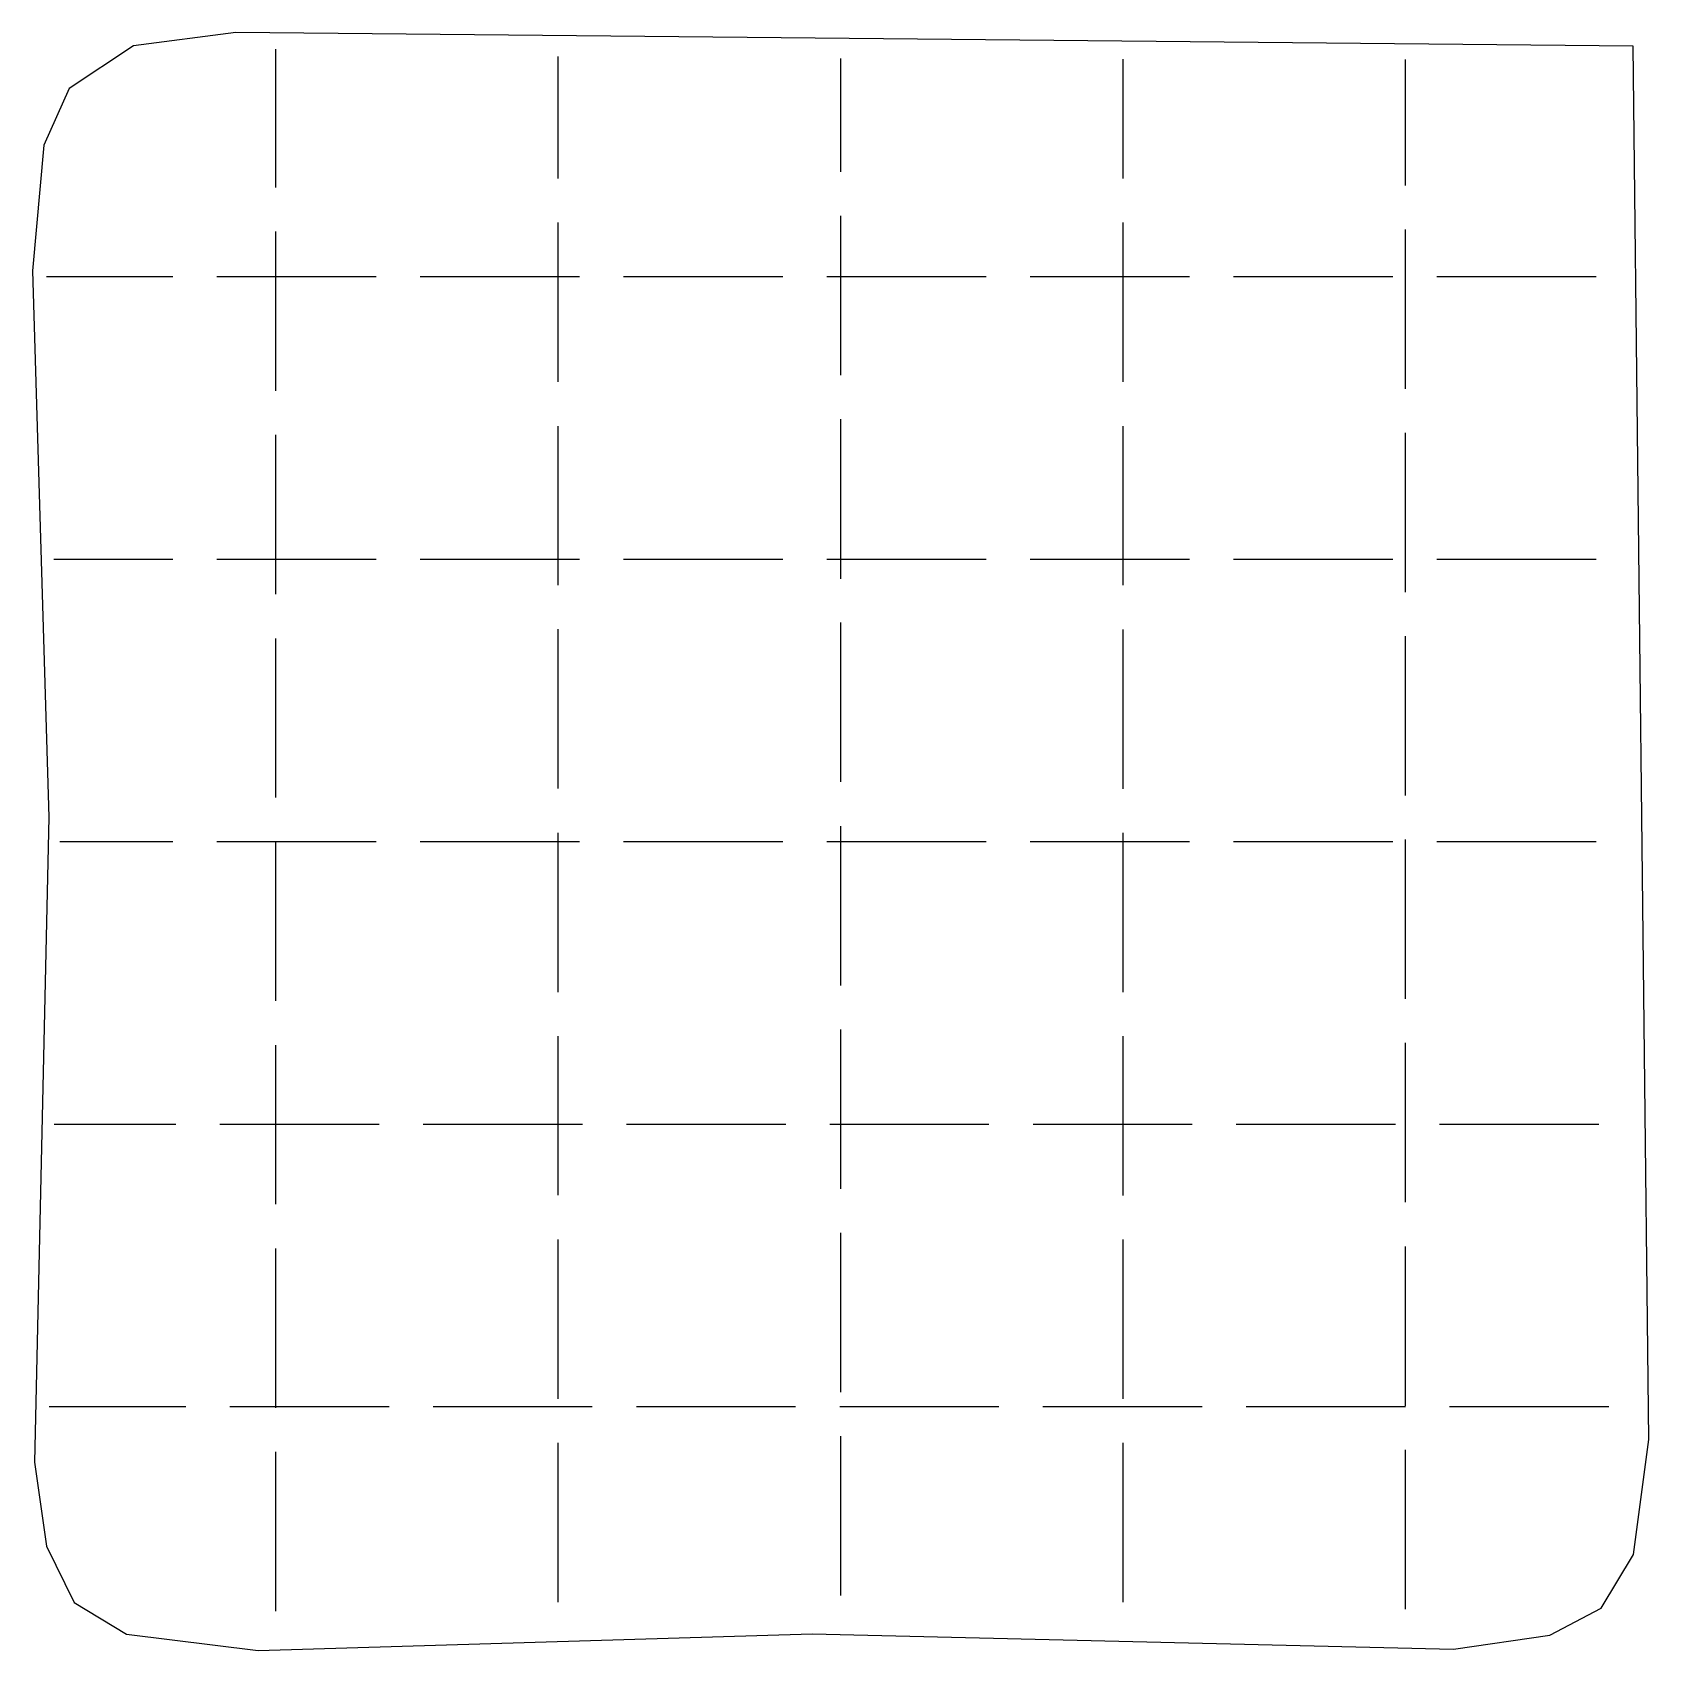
# Model space of a CAD drawing. Header units: metres. Extents: x 0.4 to 14.7, y 0.4 to 14.8.
import ezdxf

# ---------------------------------------------------------------- set-up
doc = ezdxf.new("R2010")
doc.units = ezdxf.units.M

msp = doc.modelspace()

# ---------------------------------------------------------------- linework, layer by layer
for p, q in [((2.593, 13.487), (2.593, 14.605)), ((5.093, 14.44), (5.093, 14.539)), ((7.593, 14.412), (7.593, 14.524)), ((10.093, 14.421), (10.093, 14.518)), ((12.593, 14.429), (12.593, 14.514)), ((5.093, 13.461), (5.093, 14.44)), ((7.593, 13.52), (7.593, 14.412)), ((10.093, 13.46), (10.093, 14.421)), ((12.593, 13.4), (12.593, 14.429)), ((2.593, 13.382), (2.593, 13.487)), ((5.093, 12.967), (5.093, 13.071)), ((7.593, 13.026), (7.593, 13.13)), ((10.093, 12.966), (10.093, 13.07)), ((2.593, 12.872), (2.593, 12.992)), ((5.093, 11.662), (5.093, 12.967)), ((7.593, 11.72), (7.593, 13.026)), ((10.093, 11.66), (10.093, 12.966)), ((12.593, 12.906), (12.593, 13.01)), ((12.593, 11.6), (12.593, 12.906)), ((2.593, 11.582), (2.593, 12.872)), ((0.56, 12.592), (1.681, 12.592)), ((0.56, 12.592), (1.681, 12.592)), ((2.071, 12.592), (2.175, 12.592)), ((2.175, 12.592), (3.481, 12.592)), ((3.871, 12.592), (4.69, 12.592)), ((4.69, 12.592), (5.047, 12.592)), ((5.047, 12.592), (5.281, 12.592)), ((5.671, 12.592), (6.49, 12.592)), ((6.49, 12.592), (7.081, 12.592)), ((7.471, 12.592), (7.477, 12.592)), ((7.477, 12.592), (8.838, 12.592)), ((8.838, 12.592), (8.881, 12.592)), ((9.271, 12.592), (9.375, 12.592)), ((9.375, 12.592), (10.681, 12.592)), ((11.071, 12.592), (12.208, 12.592)), ((12.208, 12.592), (12.481, 12.592)), ((12.871, 12.592), (12.88, 12.592)), ((12.88, 12.592), (14.186, 12.592)), ((14.186, 12.592), (14.281, 12.592)), ((7.593, 10.928), (7.593, 11.33)), ((2.593, 11.177), (2.593, 11.191)), ((2.593, 9.782), (2.593, 11.177)), ((5.093, 11.209), (5.093, 11.27)), ((5.093, 9.861), (5.093, 11.209)), ((10.093, 10.061), (10.093, 11.27)), ((12.593, 10.834), (12.593, 11.21)), ((7.593, 9.92), (7.593, 10.928)), ((12.593, 10.829), (12.593, 10.834)), ((12.593, 9.8), (12.593, 10.829)), ((0.626, 10.092), (1.681, 10.092)), ((0.626, 10.092), (1.681, 10.092)), ((2.071, 10.092), (2.175, 10.092)), ((2.175, 10.092), (3.481, 10.092)), ((3.871, 10.092), (4.69, 10.092)), ((4.69, 10.092), (5.047, 10.092)), ((5.047, 10.092), (5.281, 10.092)), ((5.671, 10.092), (6.49, 10.092)), ((6.49, 10.092), (7.081, 10.092)), ((7.471, 10.092), (7.477, 10.092)), ((7.477, 10.092), (8.838, 10.092)), ((8.838, 10.092), (8.881, 10.092)), ((9.271, 10.092), (9.375, 10.092)), ((9.375, 10.092), (10.681, 10.092)), ((10.093, 10.06), (10.093, 10.061)), ((10.093, 9.861), (10.093, 10.06)), ((11.071, 10.092), (12.208, 10.092)), ((12.208, 10.092), (12.481, 10.092)), ((12.871, 10.092), (12.88, 10.092)), ((12.88, 10.092), (14.186, 10.092)), ((14.186, 10.092), (14.281, 10.092)), ((7.593, 9.919), (7.593, 9.92)), ((5.093, 9.348), (5.093, 9.471)), ((7.593, 9.396), (7.593, 9.53)), ((10.093, 9.347), (10.093, 9.47)), ((2.593, 9.133), (2.593, 9.391)), ((5.093, 8.061), (5.093, 9.348)), ((7.593, 8.12), (7.593, 9.396)), ((10.093, 8.06), (10.093, 9.347)), ((12.593, 8.884), (12.593, 9.409)), ((2.593, 8.581), (2.593, 9.133)), ((12.593, 8.001), (12.593, 8.884)), ((2.593, 8.154), (2.593, 8.581)), ((2.593, 7.983), (2.593, 8.154)), ((2.593, 7.982), (2.593, 7.983)), ((12.593, 8), (12.593, 8.001)), ((0.68, 7.592), (1.601, 7.592)), ((0.68, 7.592), (1.601, 7.592)), ((1.601, 7.592), (1.681, 7.592)), ((2.071, 7.592), (2.175, 7.592)), ((2.175, 7.592), (3.481, 7.592)), ((2.593, 7.253), (2.593, 7.592)), ((3.871, 7.592), (4.69, 7.592)), ((4.69, 7.592), (5.047, 7.592)), ((5.047, 7.592), (5.281, 7.592)), ((5.093, 7.311), (5.093, 7.671)), ((5.671, 7.592), (6.49, 7.592)), ((6.49, 7.592), (7.081, 7.592)), ((7.471, 7.592), (7.477, 7.592)), ((7.477, 7.592), (8.838, 7.592)), ((7.593, 7.499), (7.593, 7.73)), ((8.838, 7.592), (8.881, 7.592)), ((9.271, 7.592), (9.375, 7.592)), ((9.375, 7.592), (10.681, 7.592)), ((10.093, 7.31), (10.093, 7.67)), ((11.071, 7.592), (12.208, 7.592)), ((12.208, 7.592), (12.481, 7.592)), ((12.593, 6.304), (12.593, 7.61)), ((12.871, 7.592), (12.88, 7.592)), ((12.88, 7.592), (14.186, 7.592)), ((14.186, 7.592), (14.281, 7.592)), ((7.593, 7.449), (7.593, 7.499)), ((7.593, 7.447), (7.593, 7.449)), ((7.593, 6.32), (7.593, 7.447)), ((5.093, 6.261), (5.093, 7.311)), ((10.093, 7.308), (10.093, 7.31)), ((10.093, 6.26), (10.093, 7.308)), ((2.593, 6.182), (2.593, 7.253)), ((12.593, 6.2), (12.593, 6.304)), ((7.593, 4.624), (7.593, 5.93)), ((2.593, 5.688), (2.593, 5.792)), ((5.093, 4.565), (5.093, 5.871)), ((10.093, 4.564), (10.093, 5.87)), ((12.593, 4.504), (12.593, 5.81)), ((2.593, 4.382), (2.593, 5.688)), ((0.628, 5.092), (1.621, 5.092)), ((0.628, 5.092), (1.621, 5.092)), ((1.621, 5.092), (1.706, 5.092)), ((2.096, 5.092), (2.2, 5.092)), ((2.2, 5.092), (3.506, 5.092)), ((3.896, 5.092), (5.091, 5.092)), ((5.091, 5.092), (5.306, 5.092)), ((5.696, 5.092), (6.957, 5.092)), ((6.957, 5.092), (7.106, 5.092)), ((7.496, 5.092), (7.746, 5.092)), ((7.746, 5.092), (8.86, 5.092)), ((8.86, 5.092), (8.906, 5.092)), ((9.296, 5.092), (10.602, 5.092)), ((10.602, 5.092), (10.706, 5.092)), ((11.096, 5.092), (12.178, 5.092)), ((12.178, 5.092), (12.22, 5.092)), ((12.22, 5.092), (12.506, 5.092)), ((12.896, 5.092), (13, 5.092)), ((13, 5.092), (14.306, 5.092)), ((7.593, 4.52), (7.593, 4.624)), ((5.093, 4.462), (5.093, 4.565)), ((10.093, 4.46), (10.093, 4.564)), ((12.593, 4.401), (12.593, 4.504)), ((5.093, 2.964), (5.093, 4.071)), ((7.593, 4.129), (7.593, 4.13)), ((7.593, 2.748), (7.593, 4.129)), ((10.093, 3.986), (10.093, 4.07)), ((2.593, 3.833), (2.593, 3.991)), ((10.093, 2.66), (10.093, 3.986)), ((12.593, 3.163), (12.593, 4.01)), ((2.593, 3.246), (2.593, 3.833)), ((2.593, 2.582), (2.593, 3.246)), ((12.593, 2.6), (12.593, 3.163)), ((5.093, 2.661), (5.093, 2.964)), ((7.593, 2.72), (7.593, 2.748)), ((0.585, 2.592), (0.665, 2.592)), ((0.585, 2.592), (0.665, 2.592)), ((0.665, 2.592), (1.691, 2.592)), ((1.691, 2.592), (1.794, 2.592)), ((2.184, 2.592), (2.288, 2.592)), ((2.288, 2.592), (3.594, 2.592)), ((3.985, 2.592), (5.232, 2.592)), ((5.232, 2.592), (5.394, 2.592)), ((5.784, 2.592), (6.675, 2.592)), ((6.675, 2.592), (7.024, 2.592)), ((7.024, 2.592), (7.194, 2.592)), ((7.585, 2.592), (7.688, 2.592)), ((7.688, 2.592), (8.994, 2.592)), ((9.384, 2.592), (10.69, 2.592)), ((10.69, 2.592), (10.794, 2.592)), ((11.184, 2.592), (11.562, 2.592)), ((11.562, 2.592), (12.593, 2.592)), ((12.984, 2.592), (13.803, 2.592)), ((13.803, 2.592), (14.394, 2.592)), ((7.593, 2.226), (7.593, 2.33)), ((2.593, 2.022), (2.593, 2.192)), ((5.093, 2.08), (5.093, 2.271)), ((7.593, 0.92), (7.593, 2.226)), ((7.593, 0.92), (7.593, 2.226)), ((10.093, 2.079), (10.093, 2.27)), ((12.593, 2.036), (12.593, 2.21)), ((2.593, 0.782), (2.593, 2.022)), ((2.593, 0.782), (2.593, 2.022)), ((5.093, 0.861), (5.093, 2.08)), ((5.093, 0.861), (5.093, 2.08)), ((10.093, 0.86), (10.093, 2.079)), ((10.093, 0.86), (10.093, 2.079)), ((12.593, 0.8), (12.593, 2.036)), ((12.593, 0.8), (12.593, 2.036))]:
    msp.add_line(p, q)
msp.add_lwpolyline([(2.435, 0.432), (7.342, 0.58), (13.019, 0.446), (13.871, 0.57), (14.327, 0.807), (14.613, 1.283), (14.747, 2.3), (14.609, 14.633), (2.237, 14.754), (1.332, 14.636), (0.761, 14.258), (0.539, 13.756), (0.436, 12.644), (0.582, 7.808), (0.455, 2.1), (0.56, 1.356), (0.807, 0.857), (1.27, 0.579), (2.435, 0.432)], close=True)
msp.add_lwpolyline([(2.435, 0.432), (7.342, 0.58), (13.019, 0.446), (13.871, 0.57), (14.327, 0.807), (14.613, 1.283), (14.747, 2.3), (14.609, 14.633), (2.237, 14.754), (1.332, 14.636), (0.761, 14.258), (0.539, 13.756), (0.436, 12.644), (0.582, 7.808), (0.455, 2.1), (0.56, 1.356), (0.807, 0.857), (1.27, 0.579), (2.435, 0.432)], close=True)

doc.saveas('drawing.dxf')
